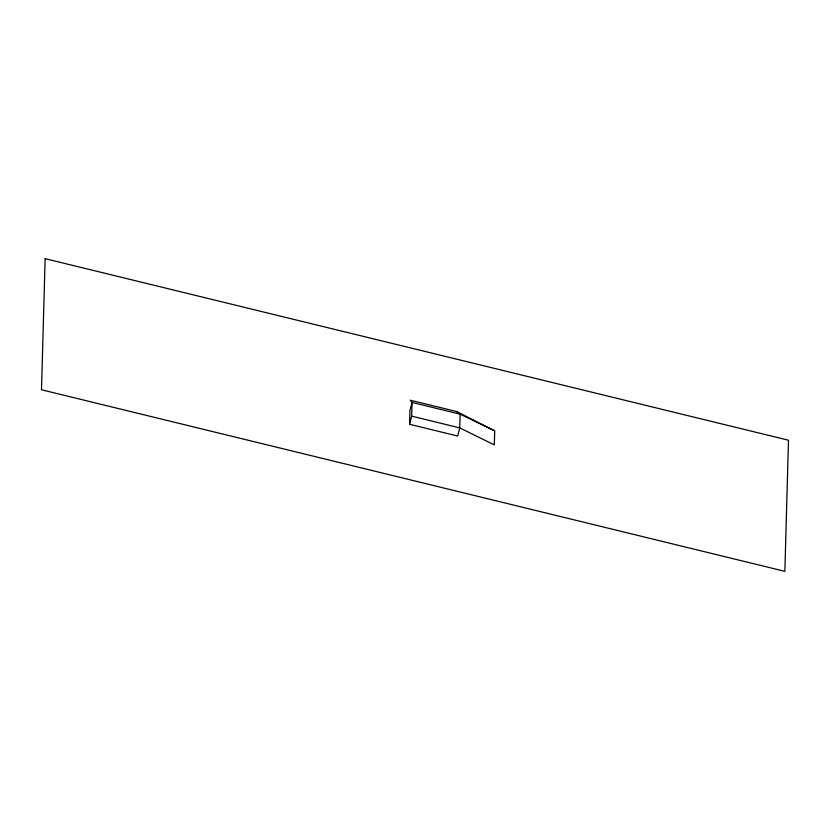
<?xml version="1.0" encoding="UTF-8"?>
<svg xmlns="http://www.w3.org/2000/svg" width="830" height="830" viewBox="0 0 830 830"><rect width="100%" height="100%" fill="white"/><g stroke="black" fill="none" stroke-linecap="round" stroke-linejoin="round"><path stroke-width="1.25" d="M456.718 411.556L460.121 414.16L459.747 427.886L457.621 436.02L409.574 424.286L409.947 410.56L412.074 402.426L410.238 400.205L456.718 411.556L494.701 430.853L494.307 444.89L459.747 427.886L411.69 416.152L412.074 402.426L460.121 414.16L494.701 430.853M409.574 424.286L411.69 416.152M45.142 258.67L41.5 389.778L784.858 571.331L788.5 440.222L45.142 258.67"/></g></svg>
